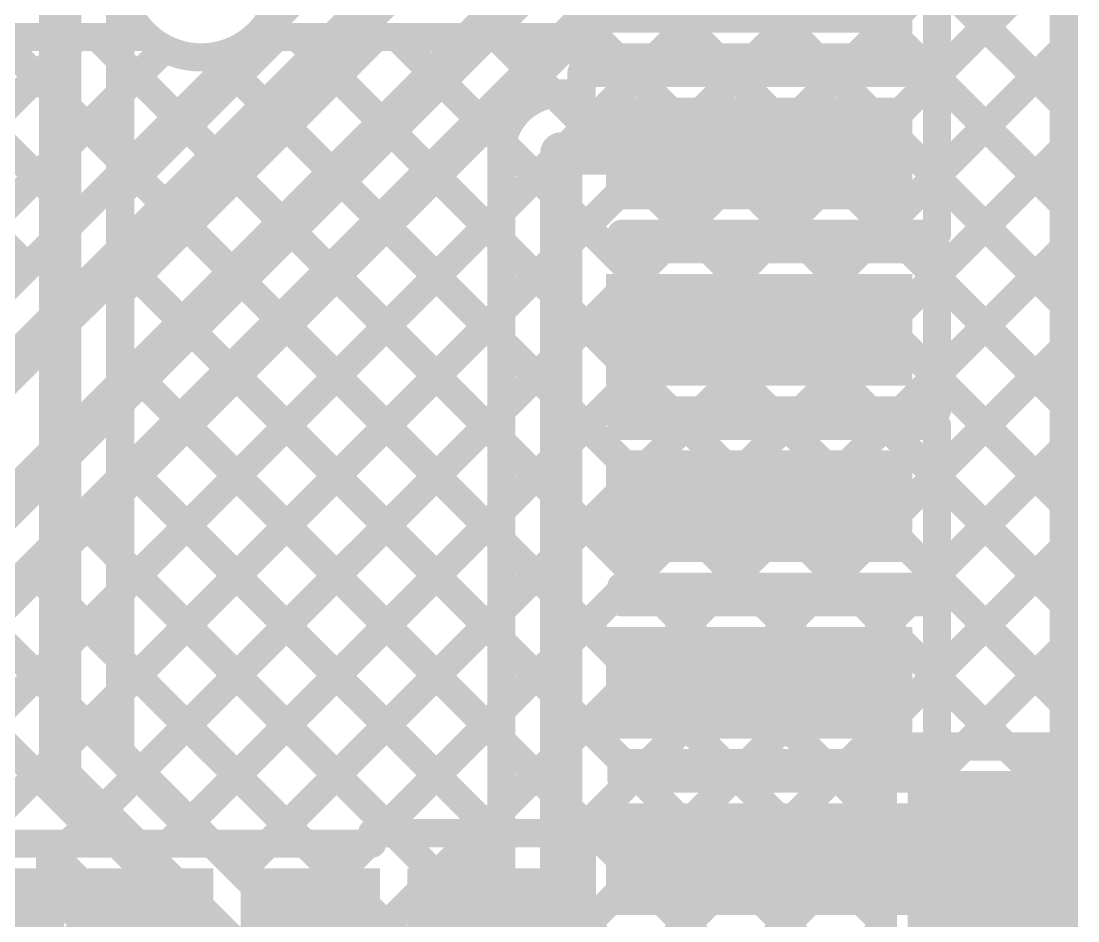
# Model space of a CAD drawing. Header units: millimetres. Extents: x 1.22 to 4.12, y 1.17 to 3.21.
# Drawn here: x 2.23 to 2.5293, y 2.2215 to 2.4765 of the extents above; entities that cross this region are included whole.
import ezdxf

# ---------------------------------------------------------------- set-up
doc = ezdxf.new("R2010")
doc.units = ezdxf.units.MM
doc.header["$MEASUREMENT"] = 0
for name, color, linetype in [('BottomLayer', 5, 'Continuous'), ('BottomPaste', 16, 'Continuous'), ('BottomSolder', 6, 'Continuous'), ('TopLayer', 1, 'Continuous'), ('TopPaste', 8, 'Continuous'), ('TopSolder', 216, 'Continuous')]:
    doc.layers.add(name, color=color, linetype=linetype)

# ---------------------------------------------------------------- blocks, each defined once
blk = doc.blocks.new('RN42_I_RM_B_18')
at = {"layer": 'BottomLayer'}
for points in [[(-0.29134, -0.11614), (-0.2126, -0.11614), (-0.29134, -0.08465), (-0.2126, -0.08465)], [(-0.29134, -0.16339), (-0.2126, -0.16339), (-0.29134, -0.13189), (-0.2126, -0.13189)], [(-0.29134, -0.21063), (-0.2126, -0.21063), (-0.29134, -0.17913), (-0.2126, -0.17913)], [(-0.29134, -0.25787), (-0.2126, -0.25787), (-0.29134, -0.22638), (-0.2126, -0.22638)], [(-0.25591, -0.40748), (-0.18504, -0.40748), (-0.25591, -0.36811), (-0.18504, -0.36811)]]:
    blk.add_solid(points, dxfattribs=at)
at = {"layer": 'BottomPaste'}
for points in [[(-0.29134, -0.11614), (-0.2126, -0.11614), (-0.29134, -0.08465), (-0.2126, -0.08465)], [(-0.29134, -0.16339), (-0.2126, -0.16339), (-0.29134, -0.13189), (-0.2126, -0.13189)], [(-0.29134, -0.21063), (-0.2126, -0.21063), (-0.29134, -0.17913), (-0.2126, -0.17913)], [(-0.29134, -0.25787), (-0.2126, -0.25787), (-0.29134, -0.22638), (-0.2126, -0.22638)], [(-0.25591, -0.40748), (-0.18504, -0.40748), (-0.25591, -0.36811), (-0.18504, -0.36811)]]:
    blk.add_solid(points, dxfattribs=at)
at = {"layer": 'BottomSolder'}
for points in [[(-0.29534, -0.12014), (-0.2086, -0.12014), (-0.29534, -0.08065), (-0.2086, -0.08065)], [(-0.29534, -0.16739), (-0.2086, -0.16739), (-0.29534, -0.12789), (-0.2086, -0.12789)], [(-0.29534, -0.21463), (-0.2086, -0.21463), (-0.29534, -0.17513), (-0.2086, -0.17513)], [(-0.29534, -0.26187), (-0.2086, -0.26187), (-0.29534, -0.22238), (-0.2086, -0.22238)], [(-0.25991, -0.41148), (-0.18104, -0.41148), (-0.25991, -0.36411), (-0.18104, -0.36411)]]:
    blk.add_solid(points, dxfattribs=at)
blk = doc.blocks.new('ATTINY1616_SFR_19')
at = {"layer": 'TopLayer'}
for points in [[(0.1437, 0.01319), (0.22244, 0.01319), (0.1437, 0.03681), (0.22244, 0.03681)], [(0.1437, -0.03681), (0.22244, -0.03681), (0.1437, -0.01319), (0.22244, -0.01319)], [(0.1437, -0.08681), (0.22244, -0.08681), (0.1437, -0.06319), (0.22244, -0.06319)], [(0.1437, -0.13681), (0.22244, -0.13681), (0.1437, -0.11319), (0.22244, -0.11319)], [(0.1437, -0.18681), (0.22244, -0.18681), (0.1437, -0.16319), (0.22244, -0.16319)]]:
    blk.add_solid(points, dxfattribs=at)
at = {"layer": 'TopPaste'}
for points in [[(0.1437, 0.01319), (0.22244, 0.01319), (0.1437, 0.03681), (0.22244, 0.03681)], [(0.1437, -0.03681), (0.22244, -0.03681), (0.1437, -0.01319), (0.22244, -0.01319)], [(0.1437, -0.08681), (0.22244, -0.08681), (0.1437, -0.06319), (0.22244, -0.06319)], [(0.1437, -0.13681), (0.22244, -0.13681), (0.1437, -0.11319), (0.22244, -0.11319)], [(0.1437, -0.18681), (0.22244, -0.18681), (0.1437, -0.16319), (0.22244, -0.16319)]]:
    blk.add_solid(points, dxfattribs=at)
at = {"layer": 'TopSolder'}
for points in [[(0.1397, 0.05919), (0.22644, 0.05919), (0.1397, 0.09081), (0.22644, 0.09081)], [(0.1397, 0.00919), (0.22644, 0.00919), (0.1397, 0.04081), (0.22644, 0.04081)], [(0.1397, -0.04081), (0.22644, -0.04081), (0.1397, -0.00919), (0.22644, -0.00919)], [(0.1397, -0.09081), (0.22644, -0.09081), (0.1397, -0.05919), (0.22644, -0.05919)], [(0.1397, -0.14081), (0.22644, -0.14081), (0.1397, -0.10919), (0.22644, -0.10919)], [(0.1397, -0.19081), (0.22644, -0.19081), (0.1397, -0.15919), (0.22644, -0.15919)]]:
    blk.add_solid(points, dxfattribs=at)

msp = doc.modelspace()

# ---------------------------------------------------------------- linework, layer by layer
at = {"layer": 'BottomLayer'}
for points, const_width in [([(2.52535, 2.27096), (2.52535, 2.61904)], 0.008), ([(2.19795, 2.28281), (2.52535, 2.6102)], 0.008), ([(2.18683, 2.2434), (2.52535, 2.58192)], 0.008), ([(2.13673, 2.31178), (2.392, 2.56704)], 0.008), ([(2.138, 2.289), (2.409, 2.56)], 0.012), ([(2.21512, 2.2434), (2.52535, 2.55363)], 0.008), ([(2.176, 2.289), (2.431, 2.544)], 0.012), ([(2.19878, 2.28773), (2.443, 2.53196)], 0.008), ([(2.44444, 2.53359), (2.52535, 2.45269)], 0.008), ([(2.2434, 2.2434), (2.52535, 2.52535)], 0.008), ([(2.43039, 2.51935), (2.52535, 2.4244)], 0.008), ([(2.41625, 2.50521), (2.52535, 2.39612)], 0.008), ([(2.27169, 2.2434), (2.52535, 2.49706)], 0.008), ([(2.40211, 2.49107), (2.52535, 2.36783)], 0.008), ([(2.38797, 2.47693), (2.52535, 2.33955)], 0.008), ([(2.01713, 2.2434), (2.24573, 2.472)], 0.008), ([(2.07925, 2.472), (2.26579, 2.472)], 0.008), ([(2.16662, 2.472), (2.23179, 2.40683)], 0.008), ([(2.19491, 2.472), (2.24593, 2.42097)], 0.008), ([(2.22319, 2.472), (2.26007, 2.43512)], 0.008), ([(2.25147, 2.472), (2.27422, 2.44926)], 0.008), ([(2.04541, 2.2434), (2.27067, 2.46866)], 0.008), ([(2.28518, 2.46658), (2.28836, 2.4634)], 0.008), ([(2.29997, 2.2434), (2.52535, 2.46878)], 0.008), ([(2.29997, 2.2434), (2.52535, 2.46878)], 0.008), ([(2.37383, 2.46278), (2.52535, 2.31126)], 0.008), ([(2.35968, 2.44864), (2.52535, 2.28298)], 0.008), ([(2.33125, 2.2464), (2.52535, 2.44049)], 0.008), ([(2.34554, 2.4345), (2.50908, 2.27096)], 0.008), ([(2.3314, 2.42036), (2.4808, 2.27096)], 0.008), ([(2.35954, 2.2464), (2.52535, 2.41221)], 0.008), ([(2.31726, 2.40622), (2.47411, 2.24936)], 0.008), ([(2.30312, 2.39207), (2.47411, 2.22108)], 0.008), ([(2.38782, 2.2464), (2.52535, 2.38393)], 0.008), ([(2.28897, 2.37793), (2.47411, 2.1928)], 0.008), ([(2.27483, 2.36379), (2.49518, 2.14344)], 0.008), ([(2.38887, 2.21917), (2.52535, 2.35564)], 0.008), ([(2.26069, 2.34965), (2.36394, 2.2464)], 0.008), ([(2.24655, 2.33551), (2.33565, 2.2464)], 0.008), ([(2.38887, 2.19088), (2.52535, 2.32736)], 0.008), ([(2.2324, 2.32136), (2.31037, 2.2434)], 0.008), ([(2.21826, 2.30722), (2.28208, 2.2434)], 0.008), ([(2.49723, 2.27096), (2.52535, 2.29907)], 0.008), ([(2.20412, 2.29308), (2.2538, 2.2434)], 0.008), ([(2.47411, 2.27096), (2.52535, 2.27096)], 0.008), ([(2.47411, 2.17809), (2.47411, 2.27096)], 0.008), ([(2.38887, 2.1626), (2.47411, 2.24784)], 0.008), ([(2.32938, 2.2464), (2.38887, 2.2464)], 0.008), ([(2.38887, 2.14031), (2.38887, 2.2464)], 0.008), ([(2.1969, 2.2434), (2.23789, 2.2434)], 0.008), ([(2.23789, 2.2434), (2.24414, 2.2434)], 0.008), ([(2.23789, 2.2434), (2.24414, 2.2434)], 0.008), ([(2.24414, 2.2434), (2.28513, 2.2434)], 0.008), ([(2.28513, 2.2434), (2.29139, 2.2434)], 0.008), ([(2.28513, 2.2434), (2.29139, 2.2434)], 0.008), ([(2.29139, 2.2434), (2.32938, 2.2434)], 0.008), ([(2.35913, 2.19303), (2.35913, 2.2424)], 0.01), ([(2.38887, 2.22146), (2.47401, 2.13632)], 0.008), ([(2.39487, 2.14031), (2.47411, 2.21955)], 0.008)]:
    msp.add_lwpolyline(points, dxfattribs=dict(at, const_width=const_width))
at = {"layer": 'BottomLayer', "const_width": 0.008}
msp.add_lwpolyline([(2.30381, 2.489, -0.648286), (2.26579, 2.472)], format="xyb", dxfattribs=at)
at = {"layer": 'BottomLayer'}
for points, const_width in [([(2.38597, 2.47693, 1), (2.38997, 2.47693, 1)], 0.004), ([(2.24373, 2.472, 1), (2.24773, 2.472, 1)], 0.004), ([(2.24947, 2.472, 1), (2.25347, 2.472, 1)], 0.004), ([(2.26379, 2.472, 1), (2.26779, 2.472, 1)], 0.004), ([(2.26379, 2.472, 1), (2.26779, 2.472, 1)], 0.004), ([(2.26867, 2.46866, 1), (2.27267, 2.46866, 1)], 0.004), ([(2.28318, 2.46658, 1), (2.28718, 2.46658, 1)], 0.004), ([(2.52335, 2.46878, 1), (2.52735, 2.46878, 1)], 0.004), ([(2.52335, 2.46878, 1), (2.52735, 2.46878, 1)], 0.004), ([(2.28636, 2.4634, 1), (2.29036, 2.4634, 1)], 0.004), ([(2.37183, 2.46278, 1), (2.37583, 2.46278, 1)], 0.004), ([(2.52335, 2.45269, 1), (2.52735, 2.45269, 1)], 0.004), ([(2.27222, 2.44926, 1), (2.27622, 2.44926, 1)], 0.004), ([(2.35768, 2.44864, 1), (2.36168, 2.44864, 1)], 0.004), ([(2.52335, 2.44049, 1), (2.52735, 2.44049, 1)], 0.004), ([(2.25807, 2.43512, 1), (2.26207, 2.43512, 1)], 0.004), ([(2.34354, 2.4345, 1), (2.34754, 2.4345, 1)], 0.004), ([(2.52335, 2.4244, 1), (2.52735, 2.4244, 1)], 0.004), ([(2.24393, 2.42097, 1), (2.24793, 2.42097, 1)], 0.004), ([(2.3294, 2.42036, 1), (2.3334, 2.42036, 1)], 0.004), ([(2.52335, 2.41221, 1), (2.52735, 2.41221, 1)], 0.004), ([(2.22979, 2.40683, 1), (2.23379, 2.40683, 1)], 0.004), ([(2.31526, 2.40622, 1), (2.31926, 2.40622, 1)], 0.004), ([(2.52335, 2.39612, 1), (2.52735, 2.39612, 1)], 0.004), ([(2.30112, 2.39207, 1), (2.30512, 2.39207, 1)], 0.004), ([(2.52335, 2.38393, 1), (2.52735, 2.38393, 1)], 0.004), ([(2.28697, 2.37793, 1), (2.29097, 2.37793, 1)], 0.004), ([(2.52335, 2.36783, 1), (2.52735, 2.36783, 1)], 0.004), ([(2.27283, 2.36379, 1), (2.27683, 2.36379, 1)], 0.004), ([(2.52335, 2.35564, 1), (2.52735, 2.35564, 1)], 0.004), ([(2.25869, 2.34965, 1), (2.26269, 2.34965, 1)], 0.004), ([(2.52335, 2.33955, 1), (2.52735, 2.33955, 1)], 0.004), ([(2.24455, 2.33551, 1), (2.24855, 2.33551, 1)], 0.004), ([(2.52335, 2.32736, 1), (2.52735, 2.32736, 1)], 0.004), ([(2.2304, 2.32136, 1), (2.2344, 2.32136, 1)], 0.004), ([(2.52335, 2.31126, 1), (2.52735, 2.31126, 1)], 0.004), ([(2.52335, 2.29907, 1), (2.52735, 2.29907, 1)], 0.004), ([(2.52335, 2.28298, 1), (2.52735, 2.28298, 1)], 0.004), ([(2.47211, 2.27096, 1), (2.47611, 2.27096, 1)], 0.004), ([(2.47211, 2.27096, 1), (2.47611, 2.27096, 1)], 0.004), ([(2.4788, 2.27096, 1), (2.4828, 2.27096, 1)], 0.004), ([(2.49524, 2.27096, 1), (2.49924, 2.27096, 1)], 0.004), ([(2.50708, 2.27096, 1), (2.51108, 2.27096, 1)], 0.004), ([(2.52335, 2.27096, 1), (2.52735, 2.27096, 1)], 0.004), ([(2.52335, 2.27096, 1), (2.52735, 2.27096, 1)], 0.004), ([(2.47211, 2.24936, 1), (2.47611, 2.24936, 1)], 0.004), ([(2.47211, 2.24784, 1), (2.47611, 2.24784, 1)], 0.004), ([(2.32738, 2.2464, 1), (2.33138, 2.2464, 1)], 0.004), ([(2.32925, 2.2464, 1), (2.33325, 2.2464, 1)], 0.004), ([(2.33365, 2.2464, 1), (2.33765, 2.2464, 1)], 0.004), ([(2.35754, 2.2464, 1), (2.36154, 2.2464, 1)], 0.004), ([(2.36194, 2.2464, 1), (2.36594, 2.2464, 1)], 0.004), ([(2.38582, 2.2464, 1), (2.38982, 2.2464, 1)], 0.004), ([(2.38687, 2.2464, 1), (2.39087, 2.2464, 1)], 0.004), ([(2.38687, 2.2464, 1), (2.39087, 2.2464, 1)], 0.004), ([(2.23589, 2.2434, 1), (2.23989, 2.2434, 1)], 0.004), ([(2.23589, 2.2434, 1), (2.23989, 2.2434, 1)], 0.004), ([(2.23589, 2.2434, 1), (2.23989, 2.2434, 1)], 0.004), ([(2.2414, 2.2434, 1), (2.2454, 2.2434, 1)], 0.004), ([(2.24214, 2.2434, 1), (2.24614, 2.2434, 1)], 0.004), ([(2.24214, 2.2434, 1), (2.24614, 2.2434, 1)], 0.004), ([(2.24214, 2.2434, 1), (2.24614, 2.2434, 1)], 0.004), ([(2.2518, 2.2434, 1), (2.2558, 2.2434, 1)], 0.004), ([(2.26969, 2.2434, 1), (2.27369, 2.2434, 1)], 0.004), ([(2.28008, 2.2434, 1), (2.28408, 2.2434, 1)], 0.004), ([(2.28313, 2.2434, 1), (2.28713, 2.2434, 1)], 0.004), ([(2.28313, 2.2434, 1), (2.28713, 2.2434, 1)], 0.004), ([(2.28313, 2.2434, 1), (2.28713, 2.2434, 1)], 0.004), ([(2.28939, 2.2434, 1), (2.29339, 2.2434, 1)], 0.004), ([(2.28939, 2.2434, 1), (2.29339, 2.2434, 1)], 0.004), ([(2.28939, 2.2434, 1), (2.29339, 2.2434, 1)], 0.004), ([(2.29797, 2.2434, 1), (2.30197, 2.2434, 1)], 0.004), ([(2.29797, 2.2434, 1), (2.30197, 2.2434, 1)], 0.004), ([(2.30837, 2.2434, 1), (2.31237, 2.2434, 1)], 0.004), ([(2.32738, 2.2434, 1), (2.33138, 2.2434, 1)], 0.004), ([(2.35663, 2.2424, 1), (2.36163, 2.2424, 1)], 0.005), ([(2.38687, 2.22146, 1), (2.39087, 2.22146, 1)], 0.004), ([(2.47211, 2.22108, 1), (2.47611, 2.22108, 1)], 0.004), ([(2.38687, 2.21917, 1), (2.39087, 2.21917, 1)], 0.004), ([(2.47211, 2.21955, 1), (2.47611, 2.21955, 1)], 0.004)]:
    msp.add_lwpolyline(points, format="xyb", close=True, dxfattribs=dict(at, const_width=const_width))
msp.add_solid([(2.342, 2.113), (2.378, 2.113), (2.342, 2.234), (2.378, 2.234)], dxfattribs=at)
at = {"layer": 'TopLayer'}
for points, const_width in [([(2.52535, 2.18106), (2.52535, 2.70878)], 0.008), ([(2.48944, 2.46619), (2.48944, 2.51181)], 0.008), ([(2.241, 2.26238), (2.241, 2.499)], 0.012), ([(2.48944, 2.46116), (2.52535, 2.49706)], 0.008), ([(2.258, 2.26943), (2.258, 2.49196)], 0.008), ([(2.48944, 2.48859), (2.52535, 2.45269)], 0.008), ([(2.258, 2.39942), (2.33058, 2.472)], 0.008), ([(2.258, 2.37114), (2.35886, 2.472)], 0.008), ([(2.258, 2.34285), (2.38715, 2.472)], 0.008), ([(2.258, 2.42771), (2.30229, 2.472)], 0.008), ([(2.29621, 2.472), (2.3887, 2.472)], 0.008), ([(2.30804, 2.472), (2.366, 2.41404)], 0.008), ([(2.33633, 2.472), (2.36628, 2.44205)], 0.008), ([(2.36461, 2.472), (2.38076, 2.45585)], 0.008), ([(2.3887, 2.46619), (2.3887, 2.472)], 0.008), ([(2.258, 2.45599), (2.27067, 2.46866)], 0.008), ([(2.28518, 2.46658), (2.366, 2.38576)], 0.008), ([(2.3887, 2.46619), (2.48944, 2.46619)], 0.008), ([(2.39871, 2.46619), (2.40308, 2.46181)], 0.008), ([(2.40524, 2.46181), (2.40962, 2.46619)], 0.008), ([(2.42699, 2.46619), (2.43137, 2.46181)], 0.008), ([(2.43353, 2.46181), (2.4379, 2.46619)], 0.008), ([(2.45528, 2.46619), (2.45965, 2.46181)], 0.008), ([(2.46181, 2.46181), (2.46619, 2.46619)], 0.008), ([(2.48356, 2.46619), (2.48794, 2.46181)], 0.008), ([(2.48944, 2.43287), (2.52535, 2.46878)], 0.008), ([(2.48944, 2.43287), (2.52535, 2.46878)], 0.008), ([(2.258, 2.46547), (2.366, 2.35747)], 0.008), ([(2.3887, 2.46181), (2.48944, 2.46181)], 0.008), ([(2.3887, 2.456), (2.3887, 2.46181)], 0.008), ([(2.48944, 2.41619), (2.48944, 2.46181)], 0.008), ([(2.48944, 2.46031), (2.52535, 2.4244)], 0.008), ([(2.383, 2.456), (2.3887, 2.456)], 0.008), ([(2.383, 2.14725), (2.383, 2.439)], 0.012), ([(2.383, 2.439), (2.43907, 2.439)], 0.012), ([(2.48944, 2.40459), (2.52535, 2.44049)], 0.008), ([(2.258, 2.43719), (2.366, 2.32919)], 0.008), ([(2.366, 2.16143), (2.366, 2.439)], 0.008), ([(2.48944, 2.43202), (2.52535, 2.39612)], 0.008), ([(2.258, 2.31457), (2.366, 2.42257)], 0.008), ([(2.4, 2.41619), (2.48944, 2.41619)], 0.008), ([(2.4, 2.41181), (2.4, 2.41619)], 0.008), ([(2.41181, 2.41181), (2.41619, 2.41619)], 0.008), ([(2.42042, 2.41619), (2.4248, 2.41181)], 0.008), ([(2.4401, 2.41181), (2.44447, 2.41619)], 0.008), ([(2.44871, 2.41619), (2.45308, 2.41181)], 0.008), ([(2.46838, 2.41181), (2.47276, 2.41619)], 0.008), ([(2.46838, 2.41181), (2.47276, 2.41619)], 0.008), ([(2.47699, 2.41619), (2.48137, 2.41181)], 0.008), ([(2.48944, 2.3763), (2.52535, 2.41221)], 0.008), ([(2.4, 2.41181), (2.48944, 2.41181)], 0.008), ([(2.48944, 2.36619), (2.48944, 2.41181)], 0.008), ([(2.258, 2.40891), (2.366, 2.30091)], 0.008), ([(2.48944, 2.40374), (2.52535, 2.36783)], 0.008), ([(2.258, 2.28628), (2.366, 2.39428)], 0.008), ([(2.48944, 2.34802), (2.52535, 2.38393)], 0.008), ([(2.258, 2.38062), (2.366, 2.27262)], 0.008), ([(2.48944, 2.37545), (2.52535, 2.33955)], 0.008), ([(2.26371, 2.26371), (2.366, 2.366)], 0.008), ([(2.4, 2.36619), (2.48944, 2.36619)], 0.008), ([(2.4, 2.36181), (2.4, 2.36619)], 0.008), ([(2.41385, 2.36619), (2.41823, 2.36181)], 0.008), ([(2.41838, 2.36181), (2.42276, 2.36619)], 0.008), ([(2.41838, 2.36181), (2.42276, 2.36619)], 0.008), ([(2.44214, 2.36619), (2.44652, 2.36181)], 0.008), ([(2.44666, 2.36181), (2.45104, 2.36619)], 0.008), ([(2.47042, 2.36619), (2.4748, 2.36181)], 0.008), ([(2.47495, 2.36181), (2.47933, 2.36619)], 0.008), ([(2.4, 2.36181), (2.48944, 2.36181)], 0.008), ([(2.48944, 2.31619), (2.48944, 2.36181)], 0.008), ([(2.48944, 2.31974), (2.52535, 2.35564)], 0.008), ([(2.258, 2.35234), (2.366, 2.24434)], 0.008), ([(2.48944, 2.34717), (2.52535, 2.31126)], 0.008), ([(2.27786, 2.24957), (2.366, 2.33772)], 0.008), ([(2.48944, 2.29145), (2.52535, 2.32736)], 0.008), ([(2.258, 2.32405), (2.366, 2.21605)], 0.008), ([(2.48589, 2.31619), (2.48944, 2.31974)], 0.008), ([(2.48944, 2.31889), (2.52535, 2.28298)], 0.008), ([(2.4, 2.31619), (2.48944, 2.31619)], 0.008), ([(2.4, 2.31181), (2.4, 2.31619)], 0.008), ([(2.40729, 2.31619), (2.41166, 2.31181)], 0.008), ([(2.42495, 2.31181), (2.42933, 2.31619)], 0.008), ([(2.43557, 2.31619), (2.43995, 2.31181)], 0.008), ([(2.45323, 2.31181), (2.45761, 2.31619)], 0.008), ([(2.46385, 2.31619), (2.46823, 2.31181)], 0.008), ([(2.48152, 2.31181), (2.48589, 2.31619)], 0.008), ([(2.4, 2.31181), (2.48944, 2.31181)], 0.008), ([(2.48944, 2.26619), (2.48944, 2.31181)], 0.008), ([(2.292, 2.23543), (2.366, 2.30943)], 0.008), ([(2.292, 2.23543), (2.366, 2.30943)], 0.008), ([(2.48809, 2.26181), (2.52535, 2.29907)], 0.008), ([(2.258, 2.29577), (2.366, 2.18777)], 0.008), ([(2.48944, 2.2906), (2.52535, 2.2547)], 0.008), ([(2.30614, 2.22129), (2.366, 2.28115)], 0.008), ([(2.258, 2.26943), (2.366, 2.16143)], 0.008), ([(2.48944, 2.23488), (2.52535, 2.27079)], 0.008), ([(2.4, 2.26619), (2.48944, 2.26619)], 0.008), ([(2.4, 2.26181), (2.4, 2.26619)], 0.008), ([(2.40072, 2.26619), (2.40509, 2.26181)], 0.008), ([(2.40323, 2.26181), (2.40761, 2.26619)], 0.008), ([(2.429, 2.26619), (2.43338, 2.26181)], 0.008), ([(2.43152, 2.26181), (2.43589, 2.26619)], 0.008), ([(2.45729, 2.26619), (2.46166, 2.26181)], 0.008), ([(2.4598, 2.26181), (2.46418, 2.26619)], 0.008), ([(2.48557, 2.26619), (2.52535, 2.22641)], 0.008), ([(2.241, 2.26238), (2.49, 2.01338)], 0.012), ([(2.4, 2.26181), (2.48944, 2.26181)], 0.008), ([(2.48944, 2.21619), (2.48944, 2.26181)], 0.008), ([(2.32028, 2.20714), (2.366, 2.25286)], 0.008), ([(2.48944, 2.2066), (2.52535, 2.2425)], 0.008), ([(2.23819, 2.24115), (2.473, 2.00634)], 0.008), ([(2.23819, 2.088), (2.23819, 2.24115)], 0.008), ([(2.48944, 2.23403), (2.52535, 2.19813)], 0.008), ([(2.23819, 2.23073), (2.473, 1.99592)], 0.008), ([(2.23819, 2.2099), (2.25381, 2.22553)], 0.008), ([(2.33442, 2.193), (2.366, 2.22458)], 0.008)]:
    msp.add_lwpolyline(points, dxfattribs=dict(at, const_width=const_width))
at = {"layer": 'TopLayer', "const_width": 0.008}
for points in [[(2.29621, 2.472, -0.7028), (2.25844, 2.4924)], [(2.366, 2.439, -0.414214), (2.383, 2.456)], [(2.366, 2.439, -0.414214), (2.383, 2.456)]]:
    msp.add_lwpolyline(points, format="xyb", dxfattribs=at)
at = {"layer": 'TopLayer'}
for points, const_width in [([(2.29421, 2.472, 1), (2.29821, 2.472, 1)], 0.004), ([(2.29421, 2.472, 1), (2.29821, 2.472, 1)], 0.004), ([(2.30029, 2.472, 1), (2.30429, 2.472, 1)], 0.004), ([(2.30604, 2.472, 1), (2.31004, 2.472, 1)], 0.004), ([(2.32858, 2.472, 1), (2.33258, 2.472, 1)], 0.004), ([(2.33433, 2.472, 1), (2.33833, 2.472, 1)], 0.004), ([(2.35686, 2.472, 1), (2.36086, 2.472, 1)], 0.004), ([(2.36261, 2.472, 1), (2.36661, 2.472, 1)], 0.004), ([(2.38515, 2.472, 1), (2.38915, 2.472, 1)], 0.004), ([(2.3867, 2.472, 1), (2.3907, 2.472, 1)], 0.004), ([(2.3867, 2.472, 1), (2.3907, 2.472, 1)], 0.004), ([(2.26867, 2.46866, 1), (2.27267, 2.46866, 1)], 0.004), ([(2.28318, 2.46658, 1), (2.28718, 2.46658, 1)], 0.004), ([(2.3867, 2.46619, 1), (2.3907, 2.46619, 1)], 0.004), ([(2.3867, 2.46619, 1), (2.3907, 2.46619, 1)], 0.004), ([(2.39671, 2.46619, 1), (2.40071, 2.46619, 1)], 0.004), ([(2.40762, 2.46619, 1), (2.41162, 2.46619, 1)], 0.004), ([(2.42499, 2.46619, 1), (2.42899, 2.46619, 1)], 0.004), ([(2.4359, 2.46619, 1), (2.4399, 2.46619, 1)], 0.004), ([(2.45328, 2.46619, 1), (2.45728, 2.46619, 1)], 0.004), ([(2.46419, 2.46619, 1), (2.46819, 2.46619, 1)], 0.004), ([(2.48156, 2.46619, 1), (2.48556, 2.46619, 1)], 0.004), ([(2.48744, 2.46619, 1), (2.49144, 2.46619, 1)], 0.004), ([(2.48744, 2.46619, 1), (2.49144, 2.46619, 1)], 0.004), ([(2.52335, 2.46878, 1), (2.52735, 2.46878, 1)], 0.004), ([(2.52335, 2.46878, 1), (2.52735, 2.46878, 1)], 0.004), ([(2.256, 2.46547, 1), (2.26, 2.46547, 1)], 0.004), ([(2.3867, 2.46181, 1), (2.3907, 2.46181, 1)], 0.004), ([(2.3867, 2.46181, 1), (2.3907, 2.46181, 1)], 0.004), ([(2.40108, 2.46181, 1), (2.40508, 2.46181, 1)], 0.004), ([(2.40324, 2.46181, 1), (2.40724, 2.46181, 1)], 0.004), ([(2.42937, 2.46181, 1), (2.43337, 2.46181, 1)], 0.004), ([(2.43153, 2.46181, 1), (2.43553, 2.46181, 1)], 0.004), ([(2.45765, 2.46181, 1), (2.46165, 2.46181, 1)], 0.004), ([(2.45981, 2.46181, 1), (2.46381, 2.46181, 1)], 0.004), ([(2.48594, 2.46181, 1), (2.48994, 2.46181, 1)], 0.004), ([(2.48744, 2.46181, 1), (2.49144, 2.46181, 1)], 0.004), ([(2.48744, 2.46181, 1), (2.49144, 2.46181, 1)], 0.004), ([(2.48744, 2.46116, 1), (2.49144, 2.46116, 1)], 0.004), ([(2.48744, 2.46031, 1), (2.49144, 2.46031, 1)], 0.004), ([(2.256, 2.45599, 1), (2.26, 2.45599, 1)], 0.004), ([(2.37876, 2.45585, 1), (2.38276, 2.45585, 1)], 0.004), ([(2.381, 2.456, 1), (2.385, 2.456, 1)], 0.004), ([(2.381, 2.456, 1), (2.385, 2.456, 1)], 0.004), ([(2.381, 2.456, 1), (2.385, 2.456, 1)], 0.004), ([(2.3867, 2.456, 1), (2.3907, 2.456, 1)], 0.004), ([(2.3867, 2.456, 1), (2.3907, 2.456, 1)], 0.004), ([(2.52335, 2.45269, 1), (2.52735, 2.45269, 1)], 0.004), ([(2.36428, 2.44205, 1), (2.36828, 2.44205, 1)], 0.004), ([(2.38, 2.439, 1), (2.386, 2.439, 1)], 0.006), ([(2.38, 2.439, 1), (2.386, 2.439, 1)], 0.006), ([(2.43607, 2.439, 1), (2.44207, 2.439, 1)], 0.006), ([(2.52335, 2.44049, 1), (2.52735, 2.44049, 1)], 0.004), ([(2.256, 2.43719, 1), (2.26, 2.43719, 1)], 0.004), ([(2.364, 2.439, 1), (2.368, 2.439, 1)], 0.004), ([(2.364, 2.439, 1), (2.368, 2.439, 1)], 0.004), ([(2.364, 2.439, 1), (2.368, 2.439, 1)], 0.004), ([(2.48744, 2.43287, 1), (2.49144, 2.43287, 1)], 0.004), ([(2.48744, 2.43287, 1), (2.49144, 2.43287, 1)], 0.004), ([(2.48744, 2.43202, 1), (2.49144, 2.43202, 1)], 0.004), ([(2.256, 2.42771, 1), (2.26, 2.42771, 1)], 0.004), ([(2.52335, 2.4244, 1), (2.52735, 2.4244, 1)], 0.004), ([(2.364, 2.42257, 1), (2.368, 2.42257, 1)], 0.004), ([(2.398, 2.41619, 1), (2.402, 2.41619, 1)], 0.004), ([(2.398, 2.41619, 1), (2.402, 2.41619, 1)], 0.004), ([(2.41419, 2.41619, 1), (2.41819, 2.41619, 1)], 0.004), ([(2.41842, 2.41619, 1), (2.42242, 2.41619, 1)], 0.004), ([(2.44247, 2.41619, 1), (2.44647, 2.41619, 1)], 0.004), ([(2.44671, 2.41619, 1), (2.45071, 2.41619, 1)], 0.004), ([(2.47076, 2.41619, 1), (2.47476, 2.41619, 1)], 0.004), ([(2.47076, 2.41619, 1), (2.47476, 2.41619, 1)], 0.004), ([(2.47499, 2.41619, 1), (2.47899, 2.41619, 1)], 0.004), ([(2.48744, 2.41619, 1), (2.49144, 2.41619, 1)], 0.004), ([(2.48744, 2.41619, 1), (2.49144, 2.41619, 1)], 0.004), ([(2.364, 2.41404, 1), (2.368, 2.41404, 1)], 0.004), ([(2.52335, 2.41221, 1), (2.52735, 2.41221, 1)], 0.004), ([(2.398, 2.41181, 1), (2.402, 2.41181, 1)], 0.004), ([(2.398, 2.41181, 1), (2.402, 2.41181, 1)], 0.004), ([(2.40981, 2.41181, 1), (2.41381, 2.41181, 1)], 0.004), ([(2.4228, 2.41181, 1), (2.4268, 2.41181, 1)], 0.004), ([(2.4381, 2.41181, 1), (2.4421, 2.41181, 1)], 0.004), ([(2.45108, 2.41181, 1), (2.45508, 2.41181, 1)], 0.004), ([(2.46638, 2.41181, 1), (2.47038, 2.41181, 1)], 0.004), ([(2.46638, 2.41181, 1), (2.47038, 2.41181, 1)], 0.004), ([(2.47937, 2.41181, 1), (2.48337, 2.41181, 1)], 0.004), ([(2.48744, 2.41181, 1), (2.49144, 2.41181, 1)], 0.004), ([(2.48744, 2.41181, 1), (2.49144, 2.41181, 1)], 0.004), ([(2.256, 2.40891, 1), (2.26, 2.40891, 1)], 0.004), ([(2.48744, 2.40459, 1), (2.49144, 2.40459, 1)], 0.004), ([(2.48744, 2.40374, 1), (2.49144, 2.40374, 1)], 0.004), ([(2.256, 2.39942, 1), (2.26, 2.39942, 1)], 0.004), ([(2.364, 2.39428, 1), (2.368, 2.39428, 1)], 0.004), ([(2.52335, 2.39612, 1), (2.52735, 2.39612, 1)], 0.004), ([(2.364, 2.38576, 1), (2.368, 2.38576, 1)], 0.004), ([(2.52335, 2.38393, 1), (2.52735, 2.38393, 1)], 0.004), ([(2.256, 2.38062, 1), (2.26, 2.38062, 1)], 0.004), ([(2.48744, 2.3763, 1), (2.49144, 2.3763, 1)], 0.004), ([(2.48744, 2.37545, 1), (2.49144, 2.37545, 1)], 0.004), ([(2.256, 2.37114, 1), (2.26, 2.37114, 1)], 0.004), ([(2.52335, 2.36783, 1), (2.52735, 2.36783, 1)], 0.004), ([(2.364, 2.366, 1), (2.368, 2.366, 1)], 0.004), ([(2.398, 2.36619, 1), (2.402, 2.36619, 1)], 0.004), ([(2.398, 2.36619, 1), (2.402, 2.36619, 1)], 0.004), ([(2.41185, 2.36619, 1), (2.41585, 2.36619, 1)], 0.004), ([(2.42076, 2.36619, 1), (2.42476, 2.36619, 1)], 0.004), ([(2.42076, 2.36619, 1), (2.42476, 2.36619, 1)], 0.004), ([(2.44014, 2.36619, 1), (2.44414, 2.36619, 1)], 0.004), ([(2.44904, 2.36619, 1), (2.45304, 2.36619, 1)], 0.004), ([(2.46842, 2.36619, 1), (2.47242, 2.36619, 1)], 0.004), ([(2.47733, 2.36619, 1), (2.48133, 2.36619, 1)], 0.004), ([(2.48744, 2.36619, 1), (2.49144, 2.36619, 1)], 0.004), ([(2.48744, 2.36619, 1), (2.49144, 2.36619, 1)], 0.004), ([(2.398, 2.36181, 1), (2.402, 2.36181, 1)], 0.004), ([(2.398, 2.36181, 1), (2.402, 2.36181, 1)], 0.004), ([(2.41623, 2.36181, 1), (2.42023, 2.36181, 1)], 0.004), ([(2.41638, 2.36181, 1), (2.42038, 2.36181, 1)], 0.004), ([(2.41638, 2.36181, 1), (2.42038, 2.36181, 1)], 0.004), ([(2.44452, 2.36181, 1), (2.44852, 2.36181, 1)], 0.004), ([(2.44466, 2.36181, 1), (2.44866, 2.36181, 1)], 0.004), ([(2.4728, 2.36181, 1), (2.4768, 2.36181, 1)], 0.004), ([(2.47295, 2.36181, 1), (2.47695, 2.36181, 1)], 0.004), ([(2.48744, 2.36181, 1), (2.49144, 2.36181, 1)], 0.004), ([(2.48744, 2.36181, 1), (2.49144, 2.36181, 1)], 0.004), ([(2.364, 2.35747, 1), (2.368, 2.35747, 1)], 0.004), ([(2.52335, 2.35564, 1), (2.52735, 2.35564, 1)], 0.004), ([(2.256, 2.35234, 1), (2.26, 2.35234, 1)], 0.004), ([(2.48744, 2.34802, 1), (2.49144, 2.34802, 1)], 0.004), ([(2.48744, 2.34717, 1), (2.49144, 2.34717, 1)], 0.004), ([(2.256, 2.34285, 1), (2.26, 2.34285, 1)], 0.004), ([(2.364, 2.33772, 1), (2.368, 2.33772, 1)], 0.004), ([(2.52335, 2.33955, 1), (2.52735, 2.33955, 1)], 0.004), ([(2.364, 2.32919, 1), (2.368, 2.32919, 1)], 0.004), ([(2.52335, 2.32736, 1), (2.52735, 2.32736, 1)], 0.004), ([(2.256, 2.32405, 1), (2.26, 2.32405, 1)], 0.004), ([(2.48744, 2.31974, 1), (2.49144, 2.31974, 1)], 0.004), ([(2.48744, 2.31974, 1), (2.49144, 2.31974, 1)], 0.004), ([(2.48744, 2.31889, 1), (2.49144, 2.31889, 1)], 0.004), ([(2.256, 2.31457, 1), (2.26, 2.31457, 1)], 0.004), ([(2.398, 2.31619, 1), (2.402, 2.31619, 1)], 0.004), ([(2.398, 2.31619, 1), (2.402, 2.31619, 1)], 0.004), ([(2.40529, 2.31619, 1), (2.40929, 2.31619, 1)], 0.004), ([(2.42733, 2.31619, 1), (2.43133, 2.31619, 1)], 0.004), ([(2.43357, 2.31619, 1), (2.43757, 2.31619, 1)], 0.004), ([(2.45561, 2.31619, 1), (2.45961, 2.31619, 1)], 0.004), ([(2.46185, 2.31619, 1), (2.46585, 2.31619, 1)], 0.004), ([(2.48389, 2.31619, 1), (2.48789, 2.31619, 1)], 0.004), ([(2.48389, 2.31619, 1), (2.48789, 2.31619, 1)], 0.004), ([(2.48744, 2.31619, 1), (2.49144, 2.31619, 1)], 0.004), ([(2.48744, 2.31619, 1), (2.49144, 2.31619, 1)], 0.004), ([(2.398, 2.31181, 1), (2.402, 2.31181, 1)], 0.004), ([(2.398, 2.31181, 1), (2.402, 2.31181, 1)], 0.004), ([(2.40966, 2.31181, 1), (2.41366, 2.31181, 1)], 0.004), ([(2.42295, 2.31181, 1), (2.42695, 2.31181, 1)], 0.004), ([(2.43795, 2.31181, 1), (2.44195, 2.31181, 1)], 0.004), ([(2.45123, 2.31181, 1), (2.45523, 2.31181, 1)], 0.004), ([(2.46623, 2.31181, 1), (2.47023, 2.31181, 1)], 0.004), ([(2.47952, 2.31181, 1), (2.48352, 2.31181, 1)], 0.004), ([(2.48744, 2.31181, 1), (2.49144, 2.31181, 1)], 0.004), ([(2.48744, 2.31181, 1), (2.49144, 2.31181, 1)], 0.004), ([(2.52335, 2.31126, 1), (2.52735, 2.31126, 1)], 0.004), ([(2.364, 2.30943, 1), (2.368, 2.30943, 1)], 0.004), ([(2.364, 2.30943, 1), (2.368, 2.30943, 1)], 0.004), ([(2.364, 2.30091, 1), (2.368, 2.30091, 1)], 0.004), ([(2.52335, 2.29907, 1), (2.52735, 2.29907, 1)], 0.004), ([(2.256, 2.29577, 1), (2.26, 2.29577, 1)], 0.004), ([(2.48744, 2.29145, 1), (2.49144, 2.29145, 1)], 0.004), ([(2.48744, 2.2906, 1), (2.49144, 2.2906, 1)], 0.004), ([(2.256, 2.28628, 1), (2.26, 2.28628, 1)], 0.004), ([(2.364, 2.28115, 1), (2.368, 2.28115, 1)], 0.004), ([(2.52335, 2.28298, 1), (2.52735, 2.28298, 1)], 0.004), ([(2.364, 2.27262, 1), (2.368, 2.27262, 1)], 0.004), ([(2.256, 2.26943, 1), (2.26, 2.26943, 1)], 0.004), ([(2.256, 2.26943, 1), (2.26, 2.26943, 1)], 0.004), ([(2.52335, 2.27079, 1), (2.52735, 2.27079, 1)], 0.004), ([(2.398, 2.26619, 1), (2.402, 2.26619, 1)], 0.004), ([(2.398, 2.26619, 1), (2.402, 2.26619, 1)], 0.004), ([(2.39872, 2.26619, 1), (2.40272, 2.26619, 1)], 0.004), ([(2.40561, 2.26619, 1), (2.40961, 2.26619, 1)], 0.004), ([(2.427, 2.26619, 1), (2.431, 2.26619, 1)], 0.004), ([(2.43389, 2.26619, 1), (2.43789, 2.26619, 1)], 0.004), ([(2.45529, 2.26619, 1), (2.45929, 2.26619, 1)], 0.004), ([(2.46218, 2.26619, 1), (2.46618, 2.26619, 1)], 0.004), ([(2.48357, 2.26619, 1), (2.48757, 2.26619, 1)], 0.004), ([(2.48744, 2.26619, 1), (2.49144, 2.26619, 1)], 0.004), ([(2.48744, 2.26619, 1), (2.49144, 2.26619, 1)], 0.004), ([(2.238, 2.26238, 1), (2.244, 2.26238, 1)], 0.006), ([(2.238, 2.26238, 1), (2.244, 2.26238, 1)], 0.006), ([(2.26171, 2.26371, 1), (2.26571, 2.26371, 1)], 0.004), ([(2.398, 2.26181, 1), (2.402, 2.26181, 1)], 0.004), ([(2.398, 2.26181, 1), (2.402, 2.26181, 1)], 0.004), ([(2.40123, 2.26181, 1), (2.40523, 2.26181, 1)], 0.004), ([(2.40309, 2.26181, 1), (2.40709, 2.26181, 1)], 0.004), ([(2.42952, 2.26181, 1), (2.43352, 2.26181, 1)], 0.004), ([(2.43138, 2.26181, 1), (2.43538, 2.26181, 1)], 0.004), ([(2.4578, 2.26181, 1), (2.4618, 2.26181, 1)], 0.004), ([(2.45966, 2.26181, 1), (2.46366, 2.26181, 1)], 0.004), ([(2.48609, 2.26181, 1), (2.49009, 2.26181, 1)], 0.004), ([(2.48744, 2.26181, 1), (2.49144, 2.26181, 1)], 0.004), ([(2.48744, 2.26181, 1), (2.49144, 2.26181, 1)], 0.004), ([(2.52335, 2.2547, 1), (2.52735, 2.2547, 1)], 0.004), ([(2.364, 2.25286, 1), (2.368, 2.25286, 1)], 0.004), ([(2.27585, 2.24957, 1), (2.27985, 2.24957, 1)], 0.004), ([(2.364, 2.24434, 1), (2.368, 2.24434, 1)], 0.004), ([(2.52335, 2.2425, 1), (2.52735, 2.2425, 1)], 0.004), ([(2.23619, 2.24115, 1), (2.24019, 2.24115, 1)], 0.004), ([(2.23619, 2.24115, 1), (2.24019, 2.24115, 1)], 0.004), ([(2.29, 2.23543, 1), (2.294, 2.23543, 1)], 0.004), ([(2.29, 2.23543, 1), (2.294, 2.23543, 1)], 0.004), ([(2.48744, 2.23488, 1), (2.49144, 2.23488, 1)], 0.004), ([(2.48744, 2.23403, 1), (2.49144, 2.23403, 1)], 0.004), ([(2.23619, 2.23073, 1), (2.24019, 2.23073, 1)], 0.004), ([(2.25181, 2.22553, 1), (2.25581, 2.22553, 1)], 0.004), ([(2.364, 2.22458, 1), (2.368, 2.22458, 1)], 0.004), ([(2.52335, 2.22641, 1), (2.52735, 2.22641, 1)], 0.004), ([(2.30414, 2.22129, 1), (2.30814, 2.22129, 1)], 0.004)]:
    msp.add_lwpolyline(points, format="xyb", close=True, dxfattribs=dict(at, const_width=const_width))

# ---------------------------------------------------------------- block references
at = {"rotation": 90}
msp.add_blockref('RN42_I_RM_B_18', (2.117, 2.445), dxfattribs=at)
msp.add_blockref('ATTINY1616_SFR_19', (2.256, 2.414))

doc.saveas('drawing.dxf')
